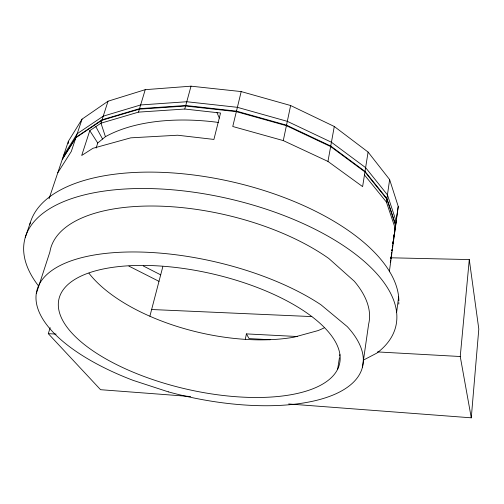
<?xml version="1.0" encoding="UTF-8"?>
<svg xmlns="http://www.w3.org/2000/svg" width="504" height="504" viewBox="0 0 504 504"><rect width="100%" height="100%" fill="white"/><g stroke="black" fill="none" stroke-linecap="round" stroke-linejoin="round"><path stroke-width="0.76" d="M63.485 157.053L63.586 155.503L77.2 133.718L103.225 116.172L140.641 104.958L186.77 101.739L237.39 107.32L287.318 121.338L331.43 142.241L365.62 167.649L387.444 194.878L396.201 221.42L394.934 229.887M68.191 143.665L68.361 141.309L82.051 119.139L108.02 101.216L145.234 89.668L191.016 86.178L241.189 91.577L290.632 105.525L334.284 126.485L368.09 152.069L389.636 179.575L398.242 206.47L389.321 271.845M288.666 403.969L471.278 417.822L478.8 329.068L469.281 259.573L390.644 257.79M471.278 417.822L460.24 356.511L469.281 259.573M396.61 312.461L398.632 296.869M390.316 262.219L390.619 260.026M390.814 258.565L391.016 257.103M391.312 254.929L391.602 252.813M391.891 250.696L392.087 249.285M392.339 247.395L392.534 245.99M392.837 243.76L393.151 241.46M393.359 239.929L393.574 238.398M393.882 236.099L394.096 234.568M394.405 232.275L394.619 230.744M390.827 258.747L391.148 256.416M391.356 254.86L391.677 252.529M391.891 250.973L392.099 249.417M362.471 367.063L368.657 324.034A163.441 73.66 13.1 0 0 354.299 281.232L328.854 258.521A163.441 73.66 13.1 0 0 157.928 206.092A163.441 73.66 13.1 0 0 49.883 251.981L36.376 293.429M395.249 228.419L386.411 202.047L389.636 179.575M394.846 229.226L395.186 226.951M395.413 225.433L396.201 220.122M396.428 218.61L398.242 206.47M392.862 243.747L393.668 238.361M393.895 236.817L394.708 231.431M392.332 247.861L392.66 245.454M392.837 244.201L395.709 225.03L386.908 198.576L365.022 171.423L330.737 146.053L286.518 125.162L236.471 111.132L185.743 105.506L139.532 108.656L102.066 119.788L76.028 137.239L62.433 158.936M390.316 262.288L390.613 260.303M337.642 369.193A143.993 59.069 13 0 0 152.788 265.627A143.993 59.069 13 0 0 107.213 359.642A143.993 59.069 13 0 0 337.642 369.193L339.457 357.632M339.696 356.095L339.935 354.551M368.09 152.069L362.615 186.612L327.959 161.425L283.279 140.597L232.76 126.498L241.189 91.577M327.959 161.425L334.284 126.485M245.328 339.091L246.406 333.894L297.461 336.527M283.279 140.597L290.632 105.525M149.902 316.14L162.811 266.729M184.779 109.04L220.532 113.028L213.91 139.432L177.635 135.223L130.775 137.838L92.925 148.302L81.698 155.478L89.788 130.643L100.976 123.184L138.487 112.127L184.779 109.04L191.016 86.178M138.487 112.127L145.234 89.668M190.695 396.535L100.567 389.699L48.296 333.661L50.167 327.676M96.125 148.037L97.738 142.991L105.43 136.697A156.36 82.026 13.2 0 1 218.32 122.422M108.02 101.216L100.976 123.184L105.43 136.697M82.051 119.139L71.303 151.439L57.784 172.752M49.045 198.727L68.361 141.309M25.231 237.485L30.284 222.743M62.275 159.409L75.871 137.724L101.909 120.286L139.381 109.16L185.604 106.023L236.344 111.655L286.404 125.691L330.643 146.576L364.94 171.94L386.839 199.086L395.646 225.527M363.208 360.215L376.797 353.128A190.556 86.215 13.1 0 0 216.121 196.006A190.556 86.215 13.1 0 0 38.72 286.19M151.641 309.513L311.812 316.588M270.119 339.715L249.083 338.594L246.406 333.894M48.296 333.661L56.146 334.095M377.464 351.918L460.24 356.511M128.904 266.106L158.993 281.345M143.275 265.961L160.688 274.85M364.461 174.957L386.411 202.047M89.788 130.643L97.738 142.991M95.81 126.63L102.57 139.035M216.959 112.631L219.366 118.087M324.085 327.909A139.192 65.23 13.1 0 1 317.974 330.611L293.882 337.207A139.192 65.23 13.1 0 1 88.95 273.231M29.868 224.242A189 88.124 13.1 0 1 224.186 180.111A189 88.124 13.1 0 1 398.866 300.938M398.853 302.558A189 88.124 13.1 0 1 398.784 304.158M168.311 391.854L133.119 380.363A167.202 68.796 13 0 1 67.183 262.326A167.202 68.796 13 0 1 320.954 304.775L347.269 326.63A167.202 68.796 13 0 1 329.106 396.56A167.202 68.796 13 0 1 168.311 391.854"/></g></svg>
